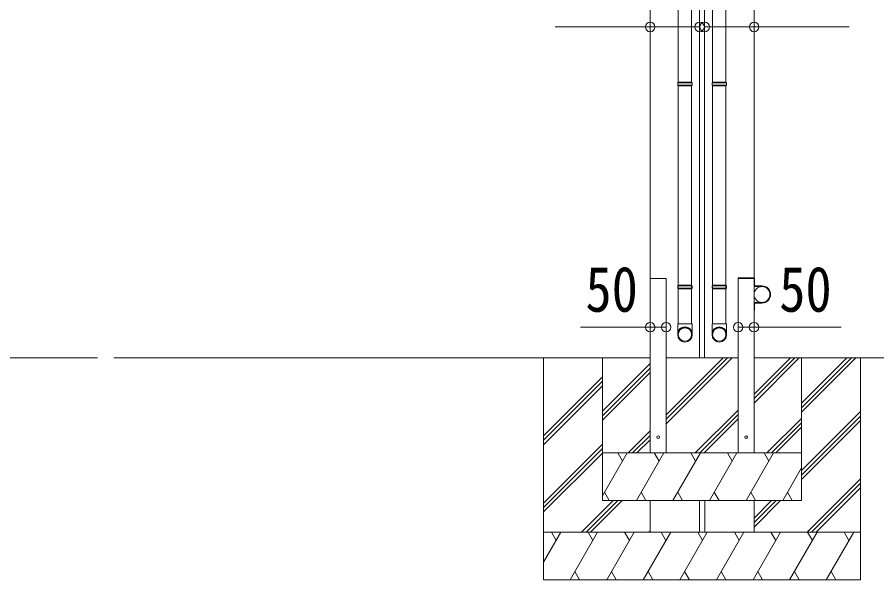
# Model space of a CAD drawing. Units: millimetres at full size, sheet at 1:30. Extents: x -8385 to 8479, y -5853 to 5787.
# Drawn here: x -6119 to -3407, y -3457 to -1682 of the extents above; entities that cross this region are included whole.
import ezdxf
from ezdxf.enums import TextEntityAlignment as Align

# ---------------------------------------------------------------- set-up
doc = ezdxf.new("R2010")
doc.units = ezdxf.units.MM
doc.header["$LTSCALE"] = 30
doc.header["$PDMODE"] = 32
doc.header["$PDSIZE"] = 30
for name, color, linetype, lineweight in [('0-0_0', 7, 'Continuous', 9), ('0-1_本体', 4, 'Continuous', 9), ('0-2_部品', 7, 'Continuous', 9), ('0-4_TABLE1', 3, 'Continuous', 9), ('0-5_DIM1', 3, 'Continuous', 9), ('0-A_寸法', 6, 'Continuous', 9)]:
    doc.layers.add(name, color=color, linetype=linetype, lineweight=lineweight)
doc.styles.add('ＭＳ ゴシック', font='')
doc.styles.get('ＭＳ ゴシック').set_extended_font_data('MS Gothic')

msp = doc.modelspace()

# ---------------------------------------------------------------- linework, layer by layer
at = {"layer": '0-0_0'}
for p, q in [((-4122.23, -2756.63), (-5813.92, -2756.63)), ((-4458.23, -2756.63), (-4458.23, -3456.63)), ((-4272.23, -3206.63), (-4272.23, -2756.63)), ((-4072.23, -2936.98), (-3891.88, -2756.63)), ((-4072.23, -2951.12), (-3877.73, -2756.63)), ((-4072.23, -2965.26), (-3863.59, -2756.63)), ((-4072.23, -2756.63), (-3844.23, -2756.63)), ((-3794.23, -2756.63), (-1806.39, -2756.63)), ((-3794.23, -2899.4), (-3651.46, -2756.63)), ((-3794.23, -2885.25), (-3665.6, -2756.63)), ((-3794.23, -2871.11), (-3679.74, -2756.63)), ((-3644.23, -3206.63), (-3644.23, -2756.63)), ((-3644.23, -2928.14), (-3472.71, -2756.63)), ((-3644.23, -2899.86), (-3501, -2756.63)), ((-3644.23, -2914), (-3486.85, -2756.63)), ((-3458.23, -2756.63), (-3458.23, -3456.63)), ((-4272.23, -2924.85), (-4122.23, -2774.85)), ((-4272.23, -2938.99), (-4122.23, -2788.99)), ((-4458.23, -3002.25), (-4272.23, -2816.25)), ((-4272.23, -2953.13), (-4122.23, -2803.13)), ((-4458.23, -3016.39), (-4272.23, -2830.39)), ((-4458.23, -3030.53), (-4272.23, -2844.53)), ((-3979.75, -3056.63), (-3844.23, -2921.11)), ((-3644.23, -3111.99), (-3458.23, -2925.99)), ((-3965.61, -3056.63), (-3844.23, -2935.25)), ((-3951.46, -3056.63), (-3844.23, -2949.39)), ((-3753.47, -3056.63), (-3644.23, -2947.39)), ((-3644.23, -3126.13), (-3458.23, -2940.13)), ((-3644.23, -3140.28), (-3458.23, -2954.28)), ((-3739.33, -3056.63), (-3644.23, -2961.53)), ((-3725.19, -3056.63), (-3644.23, -2975.67)), ((-4191.88, -3056.63), (-4122.23, -2986.98)), ((-4177.74, -3056.63), (-4122.23, -3001.12)), ((-4458.23, -3214.38), (-4272.23, -3028.38)), ((-4163.6, -3056.63), (-4122.23, -3015.26)), ((-4458.23, -3228.52), (-4272.23, -3042.52)), ((-4458.23, -3242.66), (-4272.23, -3056.67)), ((-4272.23, -3056.63), (-3644.23, -3056.63)), ((-4272.23, -3191.26), (-4194.5, -3056.63)), ((-4209.5, -3082.61), (-4224.5, -3056.63)), ((-4165.63, -3206.63), (-4079.03, -3056.63)), ((-4094.03, -3082.61), (-4109.03, -3056.63)), ((-4050.16, -3206.63), (-3963.56, -3056.63)), ((-3978.56, -3082.61), (-3993.56, -3056.63)), ((-3934.69, -3206.63), (-3848.09, -3056.63)), ((-3863.09, -3082.61), (-3878.09, -3056.63)), ((-3819.22, -3206.63), (-3732.62, -3056.63)), ((-3747.62, -3082.61), (-3762.62, -3056.63)), ((-3703.75, -3206.63), (-3644.23, -3103.53)), ((-3626.74, -3306.63), (-3458.23, -3138.12)), ((-3612.59, -3306.63), (-3458.23, -3152.26)), ((-3598.45, -3306.63), (-3458.23, -3166.41)), ((-4266.1, -3180.65), (-4251.1, -3206.63)), ((-4150.63, -3180.65), (-4135.63, -3206.63)), ((-4035.16, -3180.65), (-4020.16, -3206.63)), ((-3919.69, -3180.65), (-3904.69, -3206.63)), ((-3804.22, -3180.65), (-3789.22, -3206.63)), ((-3688.75, -3180.65), (-3673.75, -3206.63)), ((-4338.34, -3306.63), (-4238.34, -3206.63)), ((-4324.2, -3306.63), (-4224.2, -3206.63)), ((-4310.06, -3306.63), (-4210.06, -3206.63)), ((-4272.23, -3206.63), (-3644.23, -3206.63)), ((-4122.08, -3306.57), (-4122.08, -3206.63)), ((-3966.58, -3306.57), (-3966.58, -3206.63)), ((-3949.88, -3306.57), (-3949.88, -3206.63)), ((-3794.38, -3306.57), (-3794.38, -3206.63)), ((-3794.23, -3261.99), (-3738.87, -3206.63)), ((-3794.23, -3276.13), (-3724.73, -3206.63)), ((-3794.23, -3290.27), (-3710.58, -3206.63)), ((-3458.23, -3306.63), (-4458.23, -3306.63)), ((-4458.23, -3401.23), (-4403.61, -3306.63)), ((-4418.61, -3332.61), (-4433.61, -3306.63)), ((-4374.74, -3456.63), (-4288.14, -3306.63)), ((-4303.14, -3332.61), (-4318.14, -3306.63)), ((-4259.27, -3456.63), (-4172.67, -3306.63)), ((-4187.67, -3332.61), (-4202.67, -3306.63)), ((-4143.8, -3456.63), (-4057.2, -3306.63)), ((-4126.21, -3306.63), (-4122.23, -3302.65)), ((-4072.2, -3332.61), (-4087.2, -3306.63)), ((-4028.33, -3456.63), (-3941.73, -3306.63)), ((-3956.73, -3332.61), (-3971.73, -3306.63)), ((-3912.86, -3456.63), (-3826.26, -3306.63)), ((-3841.26, -3332.61), (-3856.26, -3306.63)), ((-3797.39, -3456.63), (-3710.79, -3306.63)), ((-3725.79, -3332.61), (-3740.79, -3306.63)), ((-3681.92, -3456.63), (-3595.32, -3306.63)), ((-3625.32, -3306.63), (-3610.32, -3332.61)), ((-3566.45, -3456.63), (-3479.85, -3306.63)), ((-3509.85, -3306.63), (-3494.85, -3332.61)), ((-4359.74, -3430.65), (-4344.74, -3456.63)), ((-4244.27, -3430.65), (-4229.27, -3456.63)), ((-4128.8, -3430.65), (-4113.8, -3456.63)), ((-4013.33, -3430.65), (-3998.33, -3456.63)), ((-3897.86, -3430.65), (-3882.86, -3456.63)), ((-3782.39, -3430.65), (-3767.39, -3456.63)), ((-3666.92, -3430.65), (-3651.92, -3456.63)), ((-3551.45, -3430.65), (-3536.45, -3456.63)), ((-4458.23, -3456.63), (-3458.23, -3456.63))]:
    msp.add_line(p, q, dxfattribs=at)
at = {"layer": '0-1_本体'}
for p, q in [((-4122.03, -827), (-4122.03, -2756.38)), ((-3794.13, -827), (-3794.13, -2756.38)), ((-3966.03, -866.59), (-3966.03, -2756.88)), ((-3950.13, -866.59), (-3950.13, -2756.88))]:
    msp.add_line(p, q, dxfattribs=at)
at = {"layer": '0-2_部品'}
for p, q in [((-4033.26, -1142.64), (-4033.26, -1886.83)), ((-3991.26, -1142.64), (-3991.26, -1886.83)), ((-3924.89, -1142.64), (-3924.89, -1886.83)), ((-3882.89, -1142.64), (-3882.89, -1886.83)), ((-4035.26, -1888.83), (-4034.26, -1886.83)), ((-4035.26, -1888.83), (-3989.26, -1888.83)), ((-4035.26, -1888.83), (-4035.26, -1896.83)), ((-4035.26, -1896.83), (-3989.26, -1896.83)), ((-4035.26, -1896.83), (-4034.26, -1898.83)), ((-4034.26, -1886.83), (-3990.26, -1886.83)), ((-3989.26, -1888.83), (-3990.26, -1886.83)), ((-3926.89, -1888.83), (-3925.89, -1886.83)), ((-3880.89, -1888.83), (-3926.89, -1888.83)), ((-3880.89, -1896.83), (-3926.89, -1896.83)), ((-3881.89, -1886.83), (-3925.89, -1886.83)), ((-3880.89, -1888.83), (-3881.89, -1886.83)), ((-3880.89, -1896.83), (-3881.89, -1898.83)), ((-3880.89, -1888.83), (-3880.89, -1896.83)), ((-4034.26, -1898.83), (-3990.26, -1898.83)), ((-4033.26, -1898.83), (-4033.26, -2649.01)), ((-3991.26, -1898.83), (-3991.26, -2649.01)), ((-3881.89, -1898.83), (-3925.89, -1898.83)), ((-3924.89, -1898.83), (-3924.89, -2649.01)), ((-3882.89, -1898.83), (-3882.89, -2649.01)), ((-4035.26, -2529.01), (-4034.26, -2527.01)), ((-4035.26, -2529.01), (-3989.26, -2529.01)), ((-4035.26, -2529.01), (-4035.26, -2537.01)), ((-4035.26, -2537.01), (-3989.26, -2537.01)), ((-4035.26, -2537.01), (-4034.26, -2539.01)), ((-4034.26, -2527.01), (-3990.26, -2527.01)), ((-4034.26, -2539.01), (-3990.26, -2539.01)), ((-4033.26, -2539.01), (-4033.26, -2649.01)), ((-3991.26, -2539.01), (-3991.26, -2649.01)), ((-3989.26, -2529.01), (-3990.26, -2527.01)), ((-3926.89, -2529.01), (-3925.89, -2527.01)), ((-3880.89, -2529.01), (-3926.89, -2529.01)), ((-3880.89, -2537.01), (-3926.89, -2537.01)), ((-3881.89, -2527.01), (-3925.89, -2527.01)), ((-3881.89, -2539.01), (-3925.89, -2539.01)), ((-3924.89, -2539.01), (-3924.89, -2649.01)), ((-3882.89, -2539.01), (-3882.89, -2649.01)), ((-3880.89, -2529.01), (-3881.89, -2527.01)), ((-3880.89, -2537.01), (-3881.89, -2539.01)), ((-3880.89, -2529.01), (-3880.89, -2537.01)), ((-4035.26, -2683.16), (-4035.26, -2649.01)), ((-4035.26, -2649.01), (-3989.26, -2649.01)), ((-3989.26, -2683.16), (-3989.26, -2649.01)), ((-3926.89, -2683.16), (-3926.89, -2649.01)), ((-3880.89, -2649.01), (-3926.89, -2649.01)), ((-3880.89, -2683.16), (-3880.89, -2649.01))]:
    msp.add_line(p, q, dxfattribs=at)
for points in [[(-3989.26, -1888.83), (-3989.26, -1896.83), (-3990.26, -1898.83)], [(-3926.89, -1888.83), (-3926.89, -1896.83), (-3925.89, -1898.83)], [(-3989.26, -2529.01), (-3989.26, -2537.01), (-3990.26, -2539.01)], [(-3926.89, -2529.01), (-3926.89, -2537.01), (-3925.89, -2539.01)]]:
    msp.add_lwpolyline(points, dxfattribs=at)
at = {"layer": '0-2_部品', "color": 4}
for centre in [(-4096.78, -3006.63), (-3819.38, -3006.63)]:
    msp.add_circle(centre, 4, dxfattribs=at)
at = {"layer": '0-2_部品'}
for centre, major_axis, ratio, start_param, end_param in [((-4012.26, -2681.41), (23, 0), 0.996195, 6.2831853, 9.424778), ((-4012.26, -2683.16), (23, 0), 0.996195, 6.2831853, 9.424778), ((-4012.26, -2683.16), (0, -23.43), 0.981806, 4.712389, 7.8539816), ((-3903.89, -2681.41), (-23, 0), 0.996195, 3.1415927, 6.2831853), ((-3903.89, -2683.16), (-23, 0), 0.996195, 3.1415927, 6.2831853), ((-3903.89, -2683.16), (0, -23.43), 0.981806, 4.712389, 7.8539816)]:
    msp.add_ellipse(centre, major_axis=major_axis, ratio=ratio, start_param=start_param, end_param=end_param, dxfattribs=at)
for centre, major_axis in [((-4012.26, -2683.16), (-21, 0)), ((-3903.89, -2683.16), (21, 0))]:
    msp.add_ellipse(centre, major_axis=major_axis, ratio=0.996195, dxfattribs=at)
at = {"layer": '0-4_TABLE1'}
for p, q in [((-3844.68, -2506.63), (-3844.57, -2504.58)), ((-3794.08, -2506.63), (-3844.68, -2506.63)), ((-3795.18, -2503.63), (-3843.57, -2503.63)), ((-3794.38, -2506.63), (-3792.38, -2506.63)), ((-3794.38, -2506.63), (-3794.38, -2529.33)), ((-3794.08, -2506.63), (-3794.18, -2504.58)), ((-3792.38, -2529.33), (-3792.38, -2506.63)), ((-3769.38, -2529.33), (-3792.38, -2529.33)), ((-3792.38, -2531.33), (-3769.38, -2531.33)), ((-3794.38, -2606.63), (-3794.38, -2583.93)), ((-3792.38, -2581.93), (-3769.38, -2581.93)), ((-3792.38, -2583.93), (-3792.38, -2606.63)), ((-3769.38, -2583.93), (-3792.38, -2583.93)), ((-3794.38, -2606.63), (-3792.38, -2606.63))]:
    msp.add_line(p, q, dxfattribs=at)
msp.add_circle((-3769.38, -2556.63), 25, dxfattribs=at)
for centre, radius, start, end in [((-3843.57, -2504.63), 1, 90, 176.99994), ((-3795.18, -2504.63), 1, 3.00011, 90), ((-3792.38, -2529.33), 2, 180, 270), ((-3769.38, -2556.63), 27.3, 270, 90), ((-3769.38, -2556.63), 25.3, 270, 90), ((-3792.38, -2583.93), 2, 90, 180)]:
    msp.add_arc(centre, radius, start, end, dxfattribs=at)
at = {"layer": '0-5_DIM1'}
for p, q in [((-4121.78, -3056.63), (-4121.78, -2506.63)), ((-4121.78, -2506.63), (-4071.78, -2506.63)), ((-4071.78, -2506.63), (-4071.78, -3056.63)), ((-3844.38, -2506.63), (-3844.38, -3056.63)), ((-3794.38, -2506.63), (-3844.38, -2506.63)), ((-3794.38, -3056.63), (-3794.38, -2506.63))]:
    msp.add_line(p, q, dxfattribs=at)
at = {"layer": '0-A_寸法'}
for p, q in [((-4122.03, -1712.73), (-4422.03, -1712.73)), ((-3966.03, -1712.73), (-4122.03, -1712.73)), ((-3950.13, -1712.73), (-3794.13, -1712.73)), ((-3794.13, -1712.73), (-3494.13, -1712.73)), ((-4121.78, -2659.94), (-4342.26, -2659.94)), ((-4071.78, -2659.94), (-4121.78, -2659.94)), ((-3844.38, -2659.94), (-3794.38, -2659.94)), ((-3794.38, -2659.94), (-3519.91, -2659.94)), ((-6335.81, -2756.63), (-5866.05, -2756.63))]:
    msp.add_line(p, q, dxfattribs=at)
for p in [(-4122.03, -1712.73), (-3966.03, -1712.73), (-3950.13, -1712.73), (-3794.13, -1712.73), (-4121.78, -2659.94), (-4071.78, -2659.94), (-3844.38, -2659.94), (-3794.38, -2659.94)]:
    msp.add_point(p, dxfattribs=at)

# ---------------------------------------------------------------- texts
at = {"layer": '0-A_寸法', "color": 7, "style": 'ＭＳ ゴシック', "width": 0.85}
for p in [(-4326.26, -2653.94), (-3714.78, -2653.94)]:
    msp.add_text('50', height=143, dxfattribs=at).set_placement(p, align=Align.BOTTOM_LEFT)

doc.saveas('drawing.dxf')
